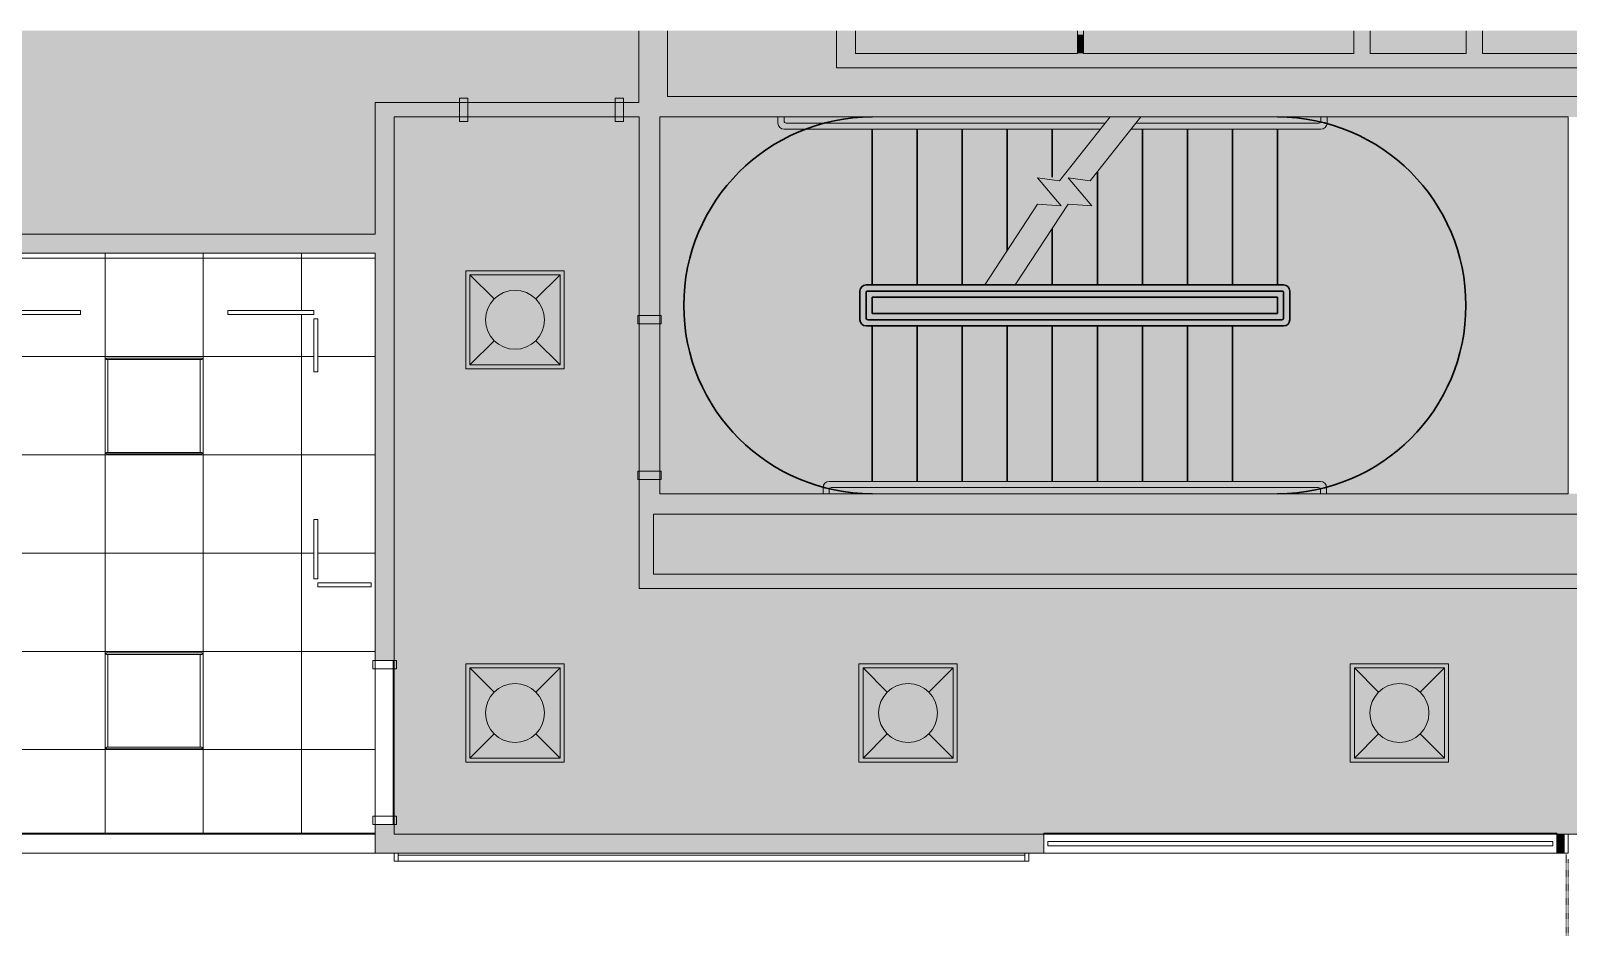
# Model space of a CAD drawing. Header units: inches. Extents: x 45807 to 46964, y -37659 to -36666.
# Drawn here: x 46257.9 to 46633.4, y -36884.7 to -36665.8 of the extents above; entities that cross this region are included whole.
import ezdxf

# ---------------------------------------------------------------- set-up
doc = ezdxf.new("R2010")
doc.units = ezdxf.units.IN
doc.header["$MEASUREMENT"] = 0
doc.linetypes.add('Dash', pattern=[0.25, 0.125, -0.125])
for name, color, linetype, lineweight in [('A-CLNG', 13, 'Continuous', 13), ('A-CLNG-PATT', 13, 'Continuous', 13), ('A-DETL', 90, 'Continuous', 9), ('A-DETL-GENF', 92, 'Continuous', 9), ('A-DETL-THIN', 151, 'Continuous', 9), ('A-DOOR', 31, 'Continuous', 13), ('A-DOOR-FRAM', 31, 'Continuous', 20), ('A-DOOR-HDLN', 31, 'Dash', 13), ('A-GLAZ-CURT', 52, 'Continuous', 13), ('A-WALL', 113, 'Continuous', 13), ('A-WALL-PATT', 111, 'Continuous', 13), ('E-LITE-EQPM', 33, 'Continuous', 13), ('I-WALL', 2, 'Continuous', 13), ('Q-CASE', 31, 'Continuous', 9)]:
    doc.layers.add(name, color=color, linetype=linetype, lineweight=lineweight)

# ---------------------------------------------------------------- blocks, each defined once
blk = doc.blocks.new('Single Flush - OTJ_SOLIDFLUSH_ALUM-4817984-FIRST FLOOR RCP')
at = {"layer": 'A-DOOR-FRAM', "color": 8}
for p, q in [((-20, -2.875), (-20, 2.875)), ((-20, 2.875), (-18, 2.875)), ((-18, -2.875), (-18, 2.875)), ((18.000004, -2.875), (18.000004, 2.875)), ((18.000004, 2.875), (20.000004, 2.875)), ((20.000004, -2.875), (20.000004, 2.875)), ((-20, -2.875), (-18, -2.875)), ((18.000004, -2.875), (20.000004, -2.875))]:
    blk.add_line(p, q, dxfattribs=at)
blk = doc.blocks.new('Single Flush - OTJ_SOLIDFLUSH_ALUM-4817986-FIRST FLOOR RCP')
at = {"layer": 'A-DOOR-FRAM', "color": 8}
for p, q in [((-20, -2.875), (-20, 2.875)), ((-20, 2.875), (-18, 2.875)), ((-18, -2.875), (-18, 2.875)), ((18.000004, -2.875), (18.000004, 2.875)), ((18.000004, 2.875), (20.000004, 2.875)), ((20.000004, -2.875), (20.000004, 2.875)), ((-20, -2.875), (-18, -2.875)), ((18.000004, -2.875), (20.000004, -2.875))]:
    blk.add_line(p, q, dxfattribs=at)
blk = doc.blocks.new('Troffer Light - 2x2 Parabolic - 2_x2__2 Lamp_ - 120V-4841993-FIRST FLOOR RCP')
at = {"layer": 'E-LITE-EQPM', "lineweight": 9}
for p, q in [((-11.74, -13.34), (-11.74, 8.66)), ((-11.74, 8.66), (10.26, 8.66)), ((-5.83, 2.75), (-11.74, 8.66)), ((-11.74, -13.34), (-11.74, 8.66)), ((-11.74, 8.66), (10.26, 8.66)), ((10.26, 8.66), (4.35, 2.75)), ((10.26, 8.66), (10.26, -13.34)), ((10.26, 8.66), (10.26, -13.34)), ((-11.74, -13.34), (-5.83, -7.43)), ((4.35, -7.43), (10.26, -13.34)), ((10.26, -13.34), (-11.74, -13.34)), ((10.26, -13.34), (-11.74, -13.34))]:
    blk.add_line(p, q, dxfattribs=at)
for start, end in [(360, 180), (180, 360)]:
    blk.add_arc((-0.74, -2.34), 7.2, start, end, dxfattribs=at)
blk = doc.blocks.new('Door-Garage-Embossed_Panel - 192__ x 84__-5243523-FIRST FLOOR RCP')
at = {"layer": 'A-DOOR-FRAM'}
for p, q in [((-60, 2.1875), (-61, 2.1875)), ((-61, 2.1875), (-61, -2.4375)), ((-60, -2.4375), (-60, 2.1875)), ((60, 2.1875), (60, -2.4375)), ((61, 2.1875), (60, 2.1875)), ((61, -2.4375), (61, 2.1875)), ((-61, -2.4375), (-60, -2.4375)), ((60, -2.4375), (61, -2.4375))]:
    blk.add_line(p, q, dxfattribs=at)
at = {"layer": 'A-DOOR-HDLN'}
for p, q in [((-60.5, -2.4375), (-60.5, -99.9375)), ((60.5, -2.4375), (60.5, -99.9375)), ((-60, -3.9375), (-60, -99.9375)), ((60, -3.9375), (60, -99.9375)), ((-60.5, -99.9375), (-60, -99.9375)), ((60.5, -99.9375), (60, -99.9375))]:
    blk.add_line(p, q, dxfattribs=at)
blk = doc.blocks.new('System Panel - Glazed-5407968-FIRST FLOOR RCP')
at = {"layer": 'A-GLAZ-CURT'}
for p, q in [((-61.65625, 0.75), (-61.65625, 1.75)), ((-61.65625, 1.75), (61.65625, 1.75)), ((61.65625, 0.75), (-61.65625, 0.75)), ((61.65625, 1.75), (61.65625, 0.75))]:
    blk.add_line(p, q, dxfattribs=at)
blk = doc.blocks.new('Furniture 4 - Furniture 4-5367487-FIRST FLOOR RCP')
at = {"layer": 'Q-CASE', "lineweight": 20}
for p, q in [((46346.68, -36868.6), (46346.68, -36866.6)), ((46346.68, -36866.6), (46347.68, -36866.6)), ((46347.68, -36868.6), (46346.68, -36868.6)), ((46347.68, -36867.1), (46347.68, -36866.6)), ((46347.68, -36866.6), (46500.68, -36866.6)), ((46347.68, -36866.6), (46347.68, -36868.6)), ((46500.68, -36867.1), (46347.68, -36867.1)), ((46500.68, -36866.6), (46500.68, -36867.1)), ((46500.68, -36868.6), (46500.68, -36866.6)), ((46500.68, -36866.6), (46501.68, -36866.6)), ((46501.68, -36868.6), (46500.68, -36868.6)), ((46501.68, -36866.6), (46501.68, -36868.6))]:
    blk.add_line(p, q, dxfattribs=at)
at = {"layer": 'Q-CASE'}
blk.add_line((46347.68, -36868.6), (46500.68, -36868.6), dxfattribs=at)
blk = doc.blocks.new('System Panel - Glazed-5414239-FIRST FLOOR RCP')
at = {"layer": 'A-GLAZ-CURT'}
for p, q in [((-6.5, -1.75), (-6.5, -0.75)), ((-6.5, -0.75), (6.5, -0.75)), ((6.5, -1.75), (-6.5, -1.75)), ((6.5, -0.75), (6.5, -1.75))]:
    blk.add_line(p, q, dxfattribs=at)
blk = doc.blocks.new('Single Flush - OTJ_SOLIDFLUSH_ALUM-5413847-FIRST FLOOR RCP')
at = {"layer": 'A-DOOR-FRAM'}
for p, q in [((-20, -2.875), (-20, 2.875)), ((-20, 2.875), (-18, 2.875)), ((-18, -2.875), (-18, 2.875)), ((18.000004, -2.875), (18.000004, 2.875)), ((18.000004, 2.875), (20.000004, 2.875)), ((20.000004, -2.875), (20.000004, 2.875)), ((-20, -2.875), (-18, -2.875)), ((18.000004, -2.875), (20.000004, -2.875))]:
    blk.add_line(p, q, dxfattribs=at)
blk = doc.blocks.new('L-Recessed-Axis-Day-Acrylic - 2 x 2-4558112-FIRST FLOOR RCP')
at = {"layer": 'E-LITE-EQPM', "lineweight": 9}
for p, q in [((-11.34, 11.7), (-11.7, 11.7)), ((-11.7, 11.64), (-11.7, 11.65)), ((-11.7, -11.64), (-11.7, 11.64)), ((-11.34, 11.65), (-11.34, 11.64)), ((-11.34, 11.64), (-11.34, -11.64)), ((11.34, 11.28), (-11.34, 11.28)), ((11.7, 11.7), (11.34, 11.7)), ((11.34, 11.64), (11.34, 11.65)), ((11.34, -11.64), (11.34, 11.64)), ((11.7, 11.65), (11.7, 11.64)), ((11.7, 11.64), (11.7, -11.64)), ((-11.34, 11.19), (-11.34, 11.22)), ((-11.34, 10.99), (-11.34, 11.19)), ((-11.34, 10.97), (-11.34, 10.99)), ((11.34, 11.22), (11.34, 11.19)), ((11.34, 11.19), (11.34, 10.99)), ((11.34, 10.99), (11.34, 10.97)), ((-11.34, -10.99), (-11.34, -10.97)), ((-11.34, -11.19), (-11.34, -10.99)), ((-11.34, -11.22), (-11.34, -11.19)), ((11.34, -10.97), (11.34, -10.99)), ((11.34, -10.99), (11.34, -11.19)), ((11.34, -11.19), (11.34, -11.22)), ((-11.7, -11.65), (-11.7, -11.64)), ((-11.7, -11.7), (-11.34, -11.7)), ((-11.34, -11.28), (11.34, -11.28)), ((-11.34, -11.64), (-11.34, -11.65)), ((11.34, -11.65), (11.34, -11.64)), ((11.34, -11.7), (11.7, -11.7)), ((11.7, -11.64), (11.7, -11.65))]:
    blk.add_line(p, q, dxfattribs=at)
blk = doc.blocks.new('System Panel - Glazed-5490860-FIRST FLOOR RCP')
at = {"layer": 'A-GLAZ-CURT'}
for p, q in [((-12, -1.75), (-12, -0.75)), ((-12, -0.75), (12, -0.75)), ((12, -1.75), (-12, -1.75)), ((12, -0.75), (12, -1.75))]:
    blk.add_line(p, q, dxfattribs=at)
blk = doc.blocks.new('System Panel - Glazed-5490841-FIRST FLOOR RCP')
at = {"layer": 'A-GLAZ-CURT'}
for p, q in [((-10.5, -1.75), (-10.5, -0.75)), ((-10.5, -0.75), (10.5, -0.75)), ((10.5, -1.75), (-10.5, -1.75)), ((10.5, -0.75), (10.5, -1.75))]:
    blk.add_line(p, q, dxfattribs=at)
blk = doc.blocks.new('System Panel - Glazed-5491055-FIRST FLOOR RCP')
at = {"layer": 'A-GLAZ-CURT'}
for p, q in [((-7.25, -1.75), (-7.25, -0.75)), ((-7.25, -0.75), (7.25, -0.75)), ((7.25, -1.75), (-7.25, -1.75)), ((7.25, -0.75), (7.25, -1.75))]:
    blk.add_line(p, q, dxfattribs=at)

msp = doc.modelspace()

# ---------------------------------------------------------------- hatches: boundary and pattern name
at = {"layer": 'A-CLNG-PATT'}
h = msp.add_hatch(dxfattribs=at)
h.set_pattern_fill('FP_8', color=256, style=0, pattern_type=2)
h.set_pattern_definition([(180, (46180.06, -36793.348), (3e-15, 24), []), (90, (46180.06, -36793.348), (24, -1e-15), [])])
h.paths.add_polyline_path([(46018.06, -36861.97), (46342.06, -36861.97), (46342.06, -36720.1), (46018.06, -36720.1), (46018.06, -36838.18)], flags=0)
h.paths.add_polyline_path([(46173.81, -36804.6), (46173.81, -36772.6), (46205.06, -36772.6), (46205.06, -36804.6), (46176.32, -36804.6)], flags=0)
h.paths.add_polyline_path([(46201.43, -36801.85), (46202.31, -36801.85), (46202.31, -36775.35), (46176.56, -36775.35), (46176.56, -36801.85), (46198.69, -36801.85)], flags=0)
h.paths.add_polyline_path([(46330.72, -36801.6), (46328.06, -36801.6), (46328.06, -36800.6), (46341.06, -36800.6), (46341.06, -36801.6)], flags=0)
h.paths.add_polyline_path([(46177.43, -36800.85), (46177.43, -36776.85), (46201.43, -36776.85), (46201.43, -36800.85), (46196.3, -36800.85)], flags=0)
h.paths.add_polyline_path([(46327.06, -36799.6), (46327.06, -36785.1), (46328.06, -36785.1), (46328.06, -36799.6)], flags=0)
h.paths.add_polyline_path([(46328.06, -36749.1), (46327.06, -36749.1), (46327.06, -36736.1), (46328.06, -36736.1)], flags=0)
h.paths.add_polyline_path([(46246.06, -36735.1), (46246.06, -36734.1), (46270.06, -36734.1), (46270.06, -36735.1), (46246.14, -36735.1)], flags=0)
h.paths.add_polyline_path([(46206.24, -36735.1), (46190.06, -36735.1), (46190.06, -36734.1), (46210.06, -36734.1), (46210.06, -36735.1)], flags=0)
h.paths.add_polyline_path([(46036.67, -36735.1), (46019.06, -36735.1), (46019.06, -36734.1), (46042.06, -36734.1), (46042.06, -36735.1), (46039.52, -36735.1)], flags=0)
h.paths.add_polyline_path([(46086.54, -36735.1), (46078.06, -36735.1), (46078.06, -36734.1), (46098.06, -36734.1), (46098.06, -36735.1)], flags=0)
h.paths.add_polyline_path([(46327.06, -36735.1), (46306.06, -36735.1), (46306.06, -36734.1), (46327.06, -36734.1)], flags=0)
h.paths.add_polyline_path([(46134.06, -36735.1), (46134.06, -36734.1), (46154.06, -36734.1), (46154.06, -36735.1), (46146.39, -36735.1)], flags=0)
at = {"layer": 'A-DETL-GENF'}
h = msp.add_hatch(color=9, dxfattribs=at)
h.paths.add_polyline_path([(46964.31, -37658.85), (46964.31, -37625.97), (46910.18, -37625.97), (46910.18, -37626.35), (46907.68, -37626.35), (46907.68, -37625.97), (46860.93, -37625.97), (46860.93, -37626.35), (46858.43, -37626.35), (46858.43, -37634.37), (46840.43, -37634.37), (46840.43, -37626.35), (46837.93, -37626.35), (46837.93, -37625.97), (46790.27, -37625.97), (46790.27, -37626.35), (46787.77, -37626.35), (46787.77, -37625.97), (46730.23, -37625.97), (46730.23, -37626.35), (46727.73, -37626.35), (46727.73, -37625.97), (46670.18, -37625.97), (46670.18, -37626.35), (46667.68, -37626.35), (46667.68, -37625.97), (46620.93, -37625.97), (46620.93, -37626.35), (46618.43, -37626.35), (46618.43, -37634.36), (46599.43, -37634.36), (46599.43, -37646.85), (46574.43, -37646.85), (46574.43, -37658.85), (46910.18, -37658.85)], flags=0)
h.paths.add_polyline_path([(46578.08, -37641.85), (46594.43, -37641.85), (46594.43, -37629.36), (46613.43, -37629.36), (46613.43, -37604.37), (46569.93, -37604.37), (46569.93, -37611.1), (46574.43, -37611.1), (46574.43, -37641.85)], flags=0)
h.paths.add_polyline_path([(46845.43, -37629.37), (46853.43, -37629.37), (46853.43, -37604.37), (46845.43, -37604.37), (46845.43, -37621.37)], flags=0)
h.paths.add_polyline_path([(46790.27, -37624.97), (46837.93, -37624.97), (46837.93, -37620.1), (46840.43, -37620.1), (46840.43, -37599.37), (46858.43, -37599.37), (46858.43, -37620.1), (46860.93, -37620.1), (46860.93, -37624.97), (46907.68, -37624.97), (46907.68, -37620.1), (46910.18, -37620.1), (46910.18, -37624.97), (46964.31, -37624.97), (46964.31, -37047.97), (46910.18, -37047.97), (46910.18, -37048.35), (46907.68, -37048.35), (46907.68, -37047.97), (46862.06, -37047.97), (46862.06, -37049.35), (46569.93, -37049.35), (46569.93, -37599.37), (46618.43, -37599.37), (46618.43, -37620.1), (46620.93, -37620.1), (46620.93, -37624.97), (46667.68, -37624.97), (46667.68, -37620.1), (46670.18, -37620.1), (46670.18, -37624.97), (46727.73, -37624.97), (46727.73, -37620.1), (46730.23, -37620.1), (46730.23, -37624.97), (46787.77, -37624.97), (46787.77, -37620.1), (46790.27, -37620.1)], flags=0)
h.paths.add_polyline_path([(46864.81, -37046.97), (46907.68, -37046.97), (46907.68, -37042.1), (46910.18, -37042.1), (46910.18, -37046.97), (46964.31, -37046.97), (46964.31, -36665.8), (46902.93, -36665.8), (46902.93, -36699.6), (46887.93, -36699.6), (46887.93, -36667.85), (46793.43, -36667.85), (46793.43, -36780.97), (46887.93, -36780.97), (46887.93, -36748.1), (46902.93, -36748.1), (46902.93, -36801.97), (46752.18, -36801.97), (46752.18, -36778.85), (46769.43, -36778.85), (46769.43, -36768.85), (46788.81, -36768.85), (46788.81, -36686.85), (46694.93, -36686.85), (46694.93, -36778.85), (46712.18, -36778.85), (46712.18, -36801.97), (46406.56, -36801.97), (46406.56, -36775.35), (46411.56, -36775.35), (46411.56, -36778.85), (46633.43, -36778.85), (46633.43, -36686.85), (46411.56, -36686.85), (46411.56, -36735.35), (46406.56, -36735.35), (46406.56, -36686.85), (46402.68, -36686.85), (46402.68, -36683.35), (46406.43, -36683.35), (46406.43, -36665.8), (46018.06, -36665.8), (46018.06, -36715.47), (46342.06, -36715.47), (46342.06, -36683.35), (46362.68, -36683.35), (46362.68, -36686.85), (46346.68, -36686.85), (46346.68, -36819.6), (46346.43, -36819.6), (46346.43, -36859.6), (46346.68, -36859.6), (46346.68, -36861.97), (46862.06, -36861.97), (46862.06, -36863.1), (46902.93, -36863.1), (46902.93, -36864.6), (46933.43, -36864.6), (46933.43, -36865.1), (46902.93, -36865.1), (46902.93, -36866.6), (46862.06, -36866.6), (46862.06, -37013.1), (46862.93, -37013.1), (46862.93, -37042.35), (46862.06, -37042.35), (46862.06, -37046.97)], flags=0)
h.paths.add_polyline_path([(45986.8, -36911.1), (46010.06, -36911.1), (46010.06, -36794.1), (46000.68, -36794.1), (46000.68, -36786.1), (46010.06, -36786.1), (46010.06, -36665.8), (45818.81, -36665.8), (45818.81, -36774.1), (45844.18, -36774.1), (45844.18, -36786.1), (45960.68, -36786.1), (45960.68, -36794.1), (45844.18, -36794.1), (45844.18, -36803.6), (45818.81, -36803.6), (45818.81, -36911.1), (45966.85, -36911.1)], flags=0)
h.paths.add_polyline_path([(46793.43, -36798.47), (46887.93, -36798.47), (46887.93, -36785.6), (46793.43, -36785.6), (46793.43, -36792.85), (46769.43, -36792.85), (46769.43, -36783.85), (46755.68, -36783.85), (46755.68, -36798.47), (46788.81, -36798.47)], flags=0)
h.paths.add_polyline_path([(46708.68, -36798.47), (46708.68, -36783.85), (46410.06, -36783.85), (46410.06, -36798.47), (46698.45, -36798.47)], flags=0)
h.paths.add_polyline_path([(46636.93, -36778.85), (46663.43, -36778.85), (46663.43, -36686.85), (46636.93, -36686.85), (46636.93, -36775.92)], flags=0)
h.paths.add_polyline_path([(46666.93, -36778.85), (46691.43, -36778.85), (46691.43, -36686.85), (46666.93, -36686.85), (46666.93, -36771.75)], flags=0)
h.paths.add_polyline_path([(46724.92, -36681.85), (46788.81, -36681.85), (46788.81, -36674.85), (46454.75, -36674.85), (46454.75, -36665.8), (46413.43, -36665.8), (46413.43, -36681.85), (46694.93, -36681.85)], flags=0)
h.paths.add_polyline_path([(46581.08, -36671.35), (46581.08, -36665.8), (46459.37, -36665.8), (46459.37, -36671.35), (46513.58, -36671.35), (46513.58, -36666.85), (46515.08, -36666.85), (46515.08, -36671.35)], flags=0)
h.paths.add_polyline_path([(46612.5, -36671.35), (46678.5, -36671.35), (46678.5, -36666.85), (46680, -36666.85), (46680, -36671.35), (46733.84, -36671.35), (46733.84, -36669.07), (46738.46, -36669.07), (46738.46, -36671.35), (46788.81, -36671.35), (46788.81, -36665.8), (46612.5, -36665.8), (46612.5, -36669.25)], flags=0)
h.paths.add_polyline_path([(46608.5, -36671.35), (46608.5, -36665.8), (46585.08, -36665.8), (46585.08, -36671.35)], flags=0)
at = {"layer": 'A-WALL-PATT', "lineweight": 9}
for points in [[(46406.56, -36686.85), (46413.43, -36686.85), (46413.43, -36665.8), (46406.43, -36665.8), (46406.43, -36686.85)], [(46454.75, -36674.85), (46459.37, -36674.85), (46459.37, -36665.8), (46454.75, -36665.8), (46454.75, -36671.35)], [(46515.08, -36671.35), (46515.08, -36666.85), (46513.58, -36666.85), (46513.58, -36671.35)], [(46585.08, -36671.35), (46585.08, -36665.8), (46581.08, -36665.8), (46581.08, -36671.35)], [(46612.5, -36671.35), (46612.5, -36665.8), (46608.5, -36665.8), (46608.5, -36671.35)], [(46788.81, -36674.85), (46788.81, -36671.35), (46459.37, -36671.35), (46459.37, -36674.85), (46724.92, -36674.85)], [(46691.43, -36686.85), (46788.81, -36686.85), (46788.81, -36681.85), (46413.43, -36681.85), (46413.43, -36686.85), (46666.93, -36686.85)], [(46325.93, -36720.1), (46342.06, -36720.1), (46342.06, -36715.47), (46018.06, -36715.47), (46018.06, -36720.1), (46246.14, -36720.1)], [(46410.06, -36801.97), (46410.06, -36783.85), (46406.56, -36783.85), (46406.56, -36801.97)], [(46484.21, -36801.97), (46712.18, -36801.97), (46712.18, -36798.47), (46410.06, -36798.47), (46410.06, -36801.97), (46460.21, -36801.97)], [(46485.53, -36866.6), (46505.37, -36866.6), (46505.37, -36861.97), (46342.06, -36861.97), (46342.06, -36866.6), (46484.21, -36866.6)], [(46630.68, -36866.6), (46632.43, -36866.6), (46632.43, -36861.97), (46630.68, -36861.97)]]:
    msp.add_hatch(color=7, dxfattribs=at).paths.add_polyline_path(points, flags=0)
h = msp.add_hatch(color=7, dxfattribs=at)
h.paths.add_polyline_path([(46342.06, -36861.97), (46346.68, -36861.97), (46346.68, -36859.6), (46342.06, -36859.6), (46342.06, -36861.84)], flags=0)
h.paths.add_polyline_path([(46346.68, -36819.6), (46346.68, -36683.35), (46342.06, -36683.35), (46342.06, -36819.6)], flags=0)
h = msp.add_hatch(color=7, dxfattribs=at)
h.paths.add_polyline_path([(46362.68, -36686.85), (46362.68, -36683.35), (46346.68, -36683.35), (46346.68, -36686.85)], flags=0)
h.paths.add_polyline_path([(46406.43, -36686.85), (46406.43, -36683.35), (46402.68, -36683.35), (46402.68, -36686.85), (46405.73, -36686.85)], flags=0)
h = msp.add_hatch(color=7, dxfattribs=at)
h.paths.add_polyline_path([(46410.06, -36783.85), (46411.56, -36783.85), (46411.56, -36775.35), (46406.56, -36775.35), (46406.56, -36783.85)], flags=0)
h.paths.add_polyline_path([(46406.56, -36735.35), (46411.56, -36735.35), (46411.56, -36686.85), (46406.56, -36686.85), (46406.56, -36734.75)], flags=0)
h = msp.add_hatch(color=7, dxfattribs=at)
h.paths.add_polyline_path([(46411.56, -36783.85), (46712.18, -36783.85), (46712.18, -36778.85), (46411.56, -36778.85)], flags=0)
h.paths.add_polyline_path([(46752.18, -36783.85), (46769.43, -36783.85), (46769.43, -36778.85), (46752.18, -36778.85)], flags=0)

# ---------------------------------------------------------------- linework, layer by layer
at = {"layer": 'A-CLNG'}
for p, q in [((46388.21, -36724.38), (46364.21, -36724.38)), ((46364.21, -36724.38), (46364.21, -36748.38)), ((46388.21, -36748.38), (46388.21, -36724.38)), ((46364.21, -36748.38), (46388.21, -36748.38)), ((46388.21, -36820.38), (46364.21, -36820.38)), ((46364.21, -36820.38), (46364.21, -36844.38)), ((46388.21, -36844.38), (46388.21, -36820.38)), ((46484.21, -36820.38), (46460.21, -36820.38)), ((46460.21, -36820.38), (46460.21, -36844.38)), ((46484.21, -36844.38), (46484.21, -36820.38)), ((46604.21, -36820.38), (46580.21, -36820.38)), ((46580.21, -36820.38), (46580.21, -36844.38)), ((46604.21, -36844.38), (46604.21, -36820.38)), ((46364.21, -36844.38), (46388.21, -36844.38)), ((46460.21, -36844.38), (46484.21, -36844.38)), ((46580.21, -36844.38), (46604.21, -36844.38)), ((46342.06, -36861.97), (46018.06, -36861.97)), ((46630.68, -36861.97), (46505.37, -36861.97))]:
    msp.add_line(p, q, dxfattribs=at)
at = {"layer": 'A-DETL', "lineweight": 13}
for p, q in [((46440.43, -36686.85), (46440.43, -36688.35)), ((46441.93, -36686.85), (46441.93, -36687.85)), ((46441.93, -36689.85), (46519.15, -36689.85)), ((46442.43, -36688.35), (46520.34, -36688.35)), ((46509.19, -36702.44), (46521.53, -36686.85)), ((46516.68, -36702.44), (46529.02, -36686.85)), ((46526.64, -36689.85), (46573.03, -36689.85)), ((46527.83, -36688.35), (46572.53, -36688.35)), ((46573.03, -36686.85), (46573.03, -36687.85)), ((46574.53, -36686.85), (46574.53, -36688.35)), ((46509.55, -36708.53), (46503.81, -36701.72)), ((46503.81, -36701.72), (46509.19, -36702.44)), ((46511.3, -36701.72), (46516.68, -36702.44)), ((46517.04, -36708.53), (46511.3, -36701.72)), ((46490.91, -36727.85), (46503.81, -36708.17)), ((46498.39, -36727.85), (46511.3, -36708.17)), ((46503.81, -36708.17), (46509.55, -36708.53)), ((46511.3, -36708.17), (46517.04, -36708.53)), ((46452.93, -36775.85), (46572.93, -36775.85)), ((46451.43, -36778.85), (46451.43, -36777.35)), ((46452.93, -36778.85), (46452.93, -36777.85)), ((46453.43, -36777.35), (46572.43, -36777.35)), ((46572.93, -36778.85), (46572.93, -36777.85)), ((46574.43, -36778.85), (46574.43, -36777.35))]:
    msp.add_line(p, q, dxfattribs=at)
at = {"layer": 'A-DETL', "lineweight": 30}
for p, q in [((46463.43, -36727.85), (46463.43, -36689.85)), ((46474.43, -36727.85), (46474.43, -36689.85)), ((46485.43, -36727.85), (46485.43, -36689.85)), ((46496.43, -36719.42), (46496.43, -36689.85)), ((46507.43, -36701.57), (46507.43, -36689.85)), ((46529.43, -36727.85), (46529.43, -36689.85)), ((46540.43, -36727.85), (46540.43, -36689.85)), ((46551.43, -36727.85), (46551.43, -36689.85)), ((46562.43, -36727.85), (46562.43, -36689.85)), ((46518.43, -36727.85), (46518.43, -36700.22)), ((46507.43, -36727.85), (46507.43, -36714.06)), ((46460.43, -36729.35), (46460.43, -36736.35)), ((46461.93, -36727.85), (46563.93, -36727.85)), ((46461.93, -36729.85), (46461.93, -36735.85)), ((46462.43, -36729.35), (46563.43, -36729.35)), ((46562.43, -36730.85), (46463.43, -36730.85)), ((46463.43, -36730.85), (46463.43, -36734.85)), ((46562.43, -36730.85), (46562.43, -36734.85)), ((46563.93, -36729.85), (46563.93, -36735.85)), ((46565.43, -36729.35), (46565.43, -36736.35)), ((46463.43, -36734.85), (46562.43, -36734.85)), ((46461.93, -36737.85), (46563.93, -36737.85)), ((46462.43, -36736.35), (46563.43, -36736.35)), ((46463.43, -36737.85), (46463.43, -36775.85)), ((46474.43, -36737.85), (46474.43, -36775.85)), ((46485.43, -36737.85), (46485.43, -36775.85)), ((46496.43, -36737.85), (46496.43, -36775.85)), ((46507.43, -36737.85), (46507.43, -36775.85)), ((46518.43, -36737.85), (46518.43, -36775.85)), ((46529.43, -36737.85), (46529.43, -36775.85)), ((46540.43, -36737.85), (46540.43, -36775.85)), ((46551.43, -36737.85), (46551.43, -36775.85))]:
    msp.add_line(p, q, dxfattribs=at)
for centre, radius, start, end in [((46463.43, -36732.85), 46, 90, 270), ((46562.43, -36732.85), 46, 270, 90), ((46461.93, -36729.35), 1.5, 90, 180), ((46462.43, -36729.85), 0.5, 90, 180), ((46563.43, -36729.85), 0.5, 0, 90), ((46563.93, -36729.35), 1.5, 0, 90), ((46461.93, -36736.35), 1.5, 180, 270), ((46462.43, -36735.85), 0.5, 180, 270), ((46563.43, -36735.85), 0.5, 270, 0), ((46563.93, -36736.35), 1.5, 270, 0)]:
    msp.add_arc(centre, radius, start, end, dxfattribs=at)
at = {"layer": 'A-DETL', "lineweight": 13}
for centre, radius, start, end in [((46441.93, -36688.35), 1.5, 180, 270), ((46442.43, -36687.85), 0.5, 180, 270), ((46572.53, -36687.85), 0.5, 270, 0), ((46573.03, -36688.35), 1.5, 270, 0), ((46452.93, -36777.35), 1.5, 90, 180), ((46572.93, -36777.35), 1.5, 0, 90), ((46453.43, -36777.85), 0.5, 90, 180), ((46572.43, -36777.85), 0.5, 0, 90)]:
    msp.add_arc(centre, radius, start, end, dxfattribs=at)
at = {"layer": 'A-DETL-THIN'}
for p, q in [((46346.43, -36819.6), (46346.43, -36859.6)), ((46505.37, -36861.97), (46630.68, -36861.97)), ((46632.43, -36861.97), (46754.43, -36861.97))]:
    msp.add_line(p, q, dxfattribs=at)
at = {"layer": 'A-WALL', "color": 8, "lineweight": 20}
for p, q in [((46406.43, -36683.35), (46406.43, -36665.8)), ((46413.43, -36665.8), (46413.43, -36681.85)), ((46454.75, -36674.85), (46454.75, -36665.8)), ((46459.37, -36665.8), (46459.37, -36671.35)), ((46459.37, -36674.85), (46454.75, -36674.85)), ((46342.06, -36715.47), (46342.06, -36683.35)), ((46342.06, -36683.35), (46346.68, -36683.35)), ((46346.68, -36686.85), (46346.68, -36819.6)), ((46406.56, -36686.85), (46406.43, -36686.85)), ((46413.43, -36686.85), (46411.56, -36686.85)), ((46018.06, -36715.47), (46342.06, -36715.47)), ((46342.06, -36720.1), (46018.06, -36720.1)), ((46342.06, -36819.6), (46342.06, -36720.1)), ((46346.68, -36819.6), (46342.06, -36819.6)), ((46342.06, -36866.6), (46342.06, -36859.6)), ((46342.06, -36859.6), (46346.68, -36859.6)), ((46346.68, -36859.6), (46346.68, -36861.97)), ((46346.68, -36861.97), (46505.37, -36861.97)), ((46505.37, -36861.97), (46505.37, -36866.6)), ((46630.68, -36866.6), (46630.68, -36861.97)), ((46630.68, -36861.97), (46632.43, -36861.97)), ((46505.37, -36866.6), (46342.06, -36866.6)), ((46632.43, -36866.6), (46630.68, -36866.6))]:
    msp.add_line(p, q, dxfattribs=at)
at = {"layer": 'A-WALL', "lineweight": 9}
for p, q in [((46342.06, -36819.6), (46342.06, -36859.6)), ((46346.68, -36859.6), (46346.68, -36819.6)), ((46753.43, -36861.97), (46633.43, -36861.97))]:
    msp.add_line(p, q, dxfattribs=at)
at = {"layer": 'I-WALL', "lineweight": 9}
for p, q in [((46513.58, -36665.8), (46513.58, -36666.85)), ((46515.08, -36666.85), (46515.08, -36665.8)), ((46402.68, -36683.35), (46362.68, -36683.35)), ((46362.68, -36686.85), (46402.68, -36686.85)), ((46406.56, -36735.35), (46406.56, -36775.35)), ((46411.56, -36775.35), (46411.56, -36735.35)), ((46342.06, -36861.72), (46018.06, -36861.72)), ((46630.68, -36861.72), (46505.37, -36861.72)), ((46505.37, -36861.97), (46505.37, -36861.72)), ((46630.68, -36861.72), (46630.68, -36861.97)), ((46238.93, -36866.6), (46342.06, -36866.6)), ((46505.37, -36866.6), (46630.68, -36866.6))]:
    msp.add_line(p, q, dxfattribs=at)
at = {"layer": 'I-WALL', "color": 8, "lineweight": 20}
for p, q in [((46513.58, -36671.35), (46513.58, -36666.85)), ((46513.58, -36666.85), (46515.08, -36666.85)), ((46515.08, -36666.85), (46515.08, -36671.35)), ((46581.08, -36671.35), (46581.08, -36665.8)), ((46585.08, -36665.8), (46585.08, -36671.35)), ((46608.5, -36671.35), (46608.5, -36665.8)), ((46612.5, -36665.8), (46612.5, -36671.35)), ((46459.37, -36671.35), (46513.58, -36671.35)), ((46788.81, -36674.85), (46459.37, -36674.85)), ((46515.08, -36671.35), (46581.08, -36671.35)), ((46585.08, -36671.35), (46608.5, -36671.35)), ((46612.5, -36671.35), (46678.5, -36671.35)), ((46413.43, -36681.85), (46788.81, -36681.85)), ((46346.68, -36683.35), (46362.68, -36683.35)), ((46362.68, -36683.35), (46362.68, -36686.85)), ((46402.68, -36686.85), (46402.68, -36683.35)), ((46402.68, -36683.35), (46406.43, -36683.35)), ((46362.68, -36686.85), (46346.68, -36686.85)), ((46406.43, -36686.85), (46402.68, -36686.85)), ((46406.56, -36735.35), (46406.56, -36686.85)), ((46411.56, -36686.85), (46411.56, -36735.35)), ((46633.43, -36686.85), (46413.43, -36686.85)), ((46633.43, -36778.85), (46633.43, -36686.85)), ((46411.56, -36735.35), (46406.56, -36735.35)), ((46406.56, -36775.35), (46411.56, -36775.35)), ((46406.56, -36801.97), (46406.56, -36775.35)), ((46411.56, -36775.35), (46411.56, -36778.85)), ((46411.56, -36778.85), (46633.43, -36778.85)), ((46708.68, -36783.85), (46410.06, -36783.85)), ((46410.06, -36783.85), (46410.06, -36798.47)), ((46410.06, -36798.47), (46708.68, -36798.47)), ((46712.18, -36801.97), (46406.56, -36801.97))]:
    msp.add_line(p, q, dxfattribs=at)

# ---------------------------------------------------------------- block references
at = {"layer": 'A-DOOR'}
for name, p, rotation in [('Single Flush - OTJ_SOLIDFLUSH_ALUM-4817984-FIRST FLOOR RCP', (46382.68, -36685.1), 180), ('Single Flush - OTJ_SOLIDFLUSH_ALUM-4817986-FIRST FLOOR RCP', (46409.06, -36755.35), 270), ('Single Flush - OTJ_SOLIDFLUSH_ALUM-5413847-FIRST FLOOR RCP', (46344.37, -36839.6), 270)]:
    msp.add_blockref(name, p, dxfattribs=dict(at, rotation=rotation))
msp.add_blockref('Door-Garage-Embossed_Panel - 192__ x 84__-5243523-FIRST FLOOR RCP', (46693.43, -36864.16), dxfattribs=at)
at = {"layer": 'A-GLAZ-CURT', "lineweight": 9}
for name, p in [('System Panel - Glazed-5490860-FIRST FLOOR RCP', (46258.06, -36733.35)), ('System Panel - Glazed-5490841-FIRST FLOOR RCP', (46316.56, -36733.35)), ('System Panel - Glazed-5414239-FIRST FLOOR RCP', (46334.56, -36799.85)), ('System Panel - Glazed-5407968-FIRST FLOOR RCP', (46568.03, -36865.54))]:
    msp.add_blockref(name, p, dxfattribs=at)
at = {"layer": 'A-GLAZ-CURT', "lineweight": 9, "rotation": 270}
for name, p in [('System Panel - Glazed-5414239-FIRST FLOOR RCP', (46328.81, -36742.6)), ('System Panel - Glazed-5491055-FIRST FLOOR RCP', (46328.81, -36792.35))]:
    msp.add_blockref(name, p, dxfattribs=at)
at = {"layer": 'E-LITE-EQPM', "lineweight": 9}
for p in [(46376.95, -36734.04), (46376.95, -36830.04), (46472.95, -36830.04), (46592.95, -36830.04)]:
    msp.add_blockref('Troffer Light - 2x2 Parabolic - 2_x2__2 Lamp_ - 120V-4841993-FIRST FLOOR RCP', p, dxfattribs=at)
at = {"layer": 'E-LITE-EQPM', "lineweight": 9, "extrusion": (0, 0, -1), "rotation": 270.000000000024}
for p in [(-46288.06, -36757.42), (-46288.06, -36829.42)]:
    msp.add_blockref('L-Recessed-Axis-Day-Acrylic - 2 x 2-4558112-FIRST FLOOR RCP', p, dxfattribs=at)
at = {"layer": 'Q-CASE'}
msp.add_blockref('Furniture 4 - Furniture 4-5367487-FIRST FLOOR RCP', (0, 0), dxfattribs=at)

doc.saveas('drawing.dxf')
